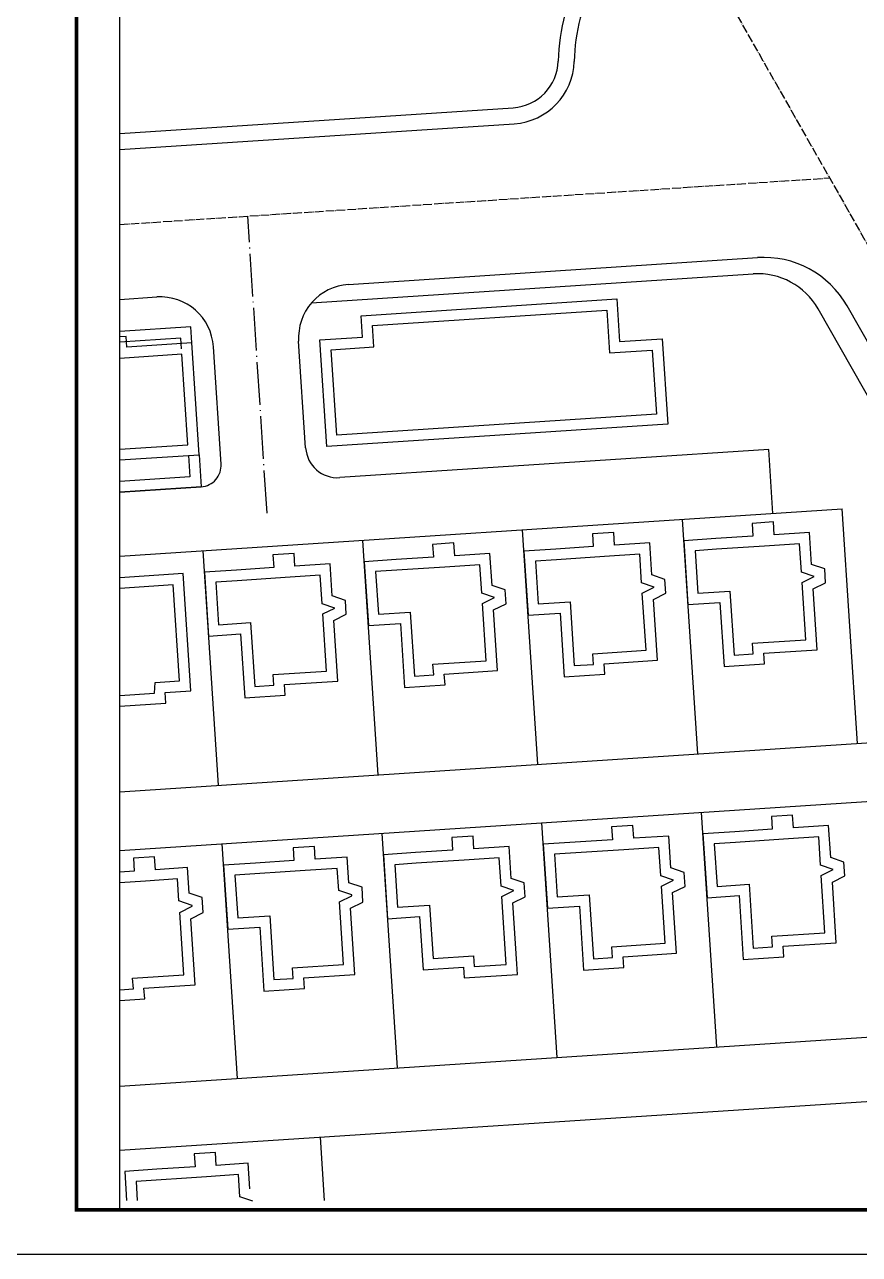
# Model space of a CAD drawing. Extents: x 1035948 to 1665131, y -158296 to 142149.
# Drawn here: x 1251304 to 1345155, y -158296 to -20117 of the extents above; entities that cross this region are included whole.
import ezdxf

# ---------------------------------------------------------------- set-up
doc = ezdxf.new("R2010")
doc.units = 0
doc.header["$LTSCALE"] = 200
doc.header["$MEASUREMENT"] = 0
doc.linetypes.add('ACAD_ISO04W100', pattern=[30.5, 24, -3, 0.5, -3])
doc.layers.get('0').update_dxf_attribs({"linetype": 'CONTINUOUS'})
for name, color, linetype in [('CH1', 7, 'CONTINUOUS'), ('DL', 21, 'CONTINUOUS'), ('GHJZ', 7, 'CONTINUOUS'), ('X1', 3, 'CONTINUOUS'), ('ZXX', 6, 'ACAD_ISO04W100')]:
    doc.layers.add(name, color=color, linetype=linetype)

msp = doc.modelspace()

# ---------------------------------------------------------------- linework, layer by layer
msp.add_lwpolyline([(1262027.16905, 133703.72674), (1536194.78498, 133703.72674), (1536194.78498, -153296.27326), (1262027.16905, -153296.27326)], close=True)
at = {"layer": 'CH1'}
msp.add_lwpolyline([(1262027.16905, 133703.72674), (1536194.78498, 133703.72674), (1536194.78498, -153296.27326), (1262027.16905, -153296.27326)], close=True, dxfattribs=at)
at = {"layer": 'DL'}
for p, q in [((1262027.16905, -32354.41812), (1306241.66032, -29456.21749)), ((1262027.16905, -34158.28094), (1306359.39525, -31252.36294)), ((1287709.56802, -49310.88709), (1333680.53718, -46297.55169)), ((1283551.62155, -51387.29773), (1333217.03229, -48131.79664)), ((1262027.16905, -50994.33392), (1266155.82259, -50723.70621)), ((1369998.10937, -103882.51701), (1340506.41709, -52057.31628)), ((1372605.49403, -102398.7565), (1343773.53151, -51732.88659)), ((1269983.60139, -54080.51787), (1262027.16905, -54602.04146)), ((1270140.57832, -56475.37867), (1269983.60139, -54080.51787)), ((1268864.65945, -55356.43673), (1262027.16905, -55804.61657)), ((1268943.14792, -56553.86714), (1268864.65945, -55356.43673)), ((1273398.81332, -69490.14128), (1272535.42386, -56318.40797)), ((1282899.76578, -67664.79138), (1282114.86627, -55690.48836)), ((1334958.61538, -67860.12921), (1286727.52654, -71021.61243)), ((1335429.55508, -75044.71102), (1334958.61538, -67860.12921)), ((1262027.16905, -72640.68775), (1271160.93262, -72041.98179)), ((1262027.16905, -79856.13902), (1343212.85205, -74534.52634)), ((1344939.63097, -100877.99298), (1343212.85205, -74534.52634)), ((1326978.17644, -102055.34225), (1325251.39752, -75711.87561)), ((1309016.72191, -103232.69151), (1307289.94299, -76889.22487)), ((1291055.26739, -104410.04078), (1289328.48847, -78066.57414)), ((1273093.81286, -105587.39004), (1271367.03394, -79243.9234)), ((1262027.16905, -106312.79371), (1355117.78853, -100210.8284)), ((1262027.16905, -112926.95738), (1363332.78022, -106286.51038)), ((1329136.65009, -134984.67554), (1327409.87117, -108641.20891)), ((1311175.19557, -136162.02481), (1309448.41665, -109818.55817)), ((1293213.74104, -137339.37407), (1291486.96212, -110995.90744)), ((1275252.28651, -138516.72334), (1273525.50759, -112173.2567)), ((1262027.16905, -139383.61206), (1374577.99922, -132006.05603)), ((1262027.16905, -146599.06334), (1378393.377, -138971.41441)), ((1285024.03923, -152235.67917), (1284557.76107, -145122.21323))]:
    msp.add_line(p, q, dxfattribs=at)
for centre, radius, start, end in [((1334678.31872, -24831.83474), 23400, 152.4396777707, 178.4797852802), ((1334678.31872, -24831.83474), 21600, 152.4396777707, 178.4797852802), ((1305888.45554, -24067.78113), 5400, 273.7502964661, 358.4797852802), ((1305888.45554, -24067.78113), 7200, 273.7502964661, 358.4797852802), ((1334386.94674, -57074.42441), 10800, 29.6425094756, 93.7502964661), ((1333727.21697, -55915.0936), 7800, 29.6425094756, 93.7502964661), ((1288102.01778, -55298.0386), 6000, 93.7502964661, 183.7502964679), ((1266548.27235, -56710.85772), 6000, 3.7502964682, 93.7502964661), ((1286492.05668, -67429.32152), 3600, 183.7502964679, 273.7502964661), ((1271003.95271, -69647.12119), 2400, 273.7502964661, 3.7502964682)]:
    msp.add_arc(centre, radius, start, end, dxfattribs=at)
at = {"layer": 'GHJZ'}
for p, q in [((1289142.46804, -52824.68806), (1317880.79528, -50940.92923)), ((1317880.79528, -50940.92923), (1318194.75509, -55730.65044)), ((1290418.38829, -53943.62841), (1316761.85493, -52216.84949)), ((1316761.85493, -52216.84949), (1317075.81474, -57006.57069)), ((1289299.44794, -55219.54866), (1289142.46804, -52824.68806)), ((1262718.51975, -55158.01751), (1262027.16905, -55203.33376)), ((1262797.00822, -56355.44791), (1262718.51975, -55158.01751)), ((1284509.72687, -55533.50846), (1289299.44794, -55219.54866)), ((1290575.36819, -56338.48901), (1290418.38829, -53943.62841)), ((1270101.33388, -55876.67169), (1262797.00822, -56355.44791)), ((1270925.46276, -68449.69089), (1270101.33388, -55876.67169)), ((1285294.62638, -67507.81147), (1284509.72687, -55533.50846)), ((1285785.64713, -56652.44881), (1290575.36819, -56338.48901)), ((1286413.56673, -66231.89122), (1285785.64713, -56652.44881)), ((1318194.75509, -55730.65044), (1322984.47629, -55416.69064)), ((1322984.47629, -55416.69064), (1323612.3959, -64996.13305)), ((1268982.39194, -57152.59056), (1262027.16905, -57631.36678)), ((1269649.5439, -67330.74895), (1268982.39194, -57152.59056)), ((1317075.81474, -57006.57069), (1321865.53594, -56692.61089)), ((1321865.53594, -56692.61089), (1322336.47565, -63877.1927)), ((1322336.47565, -63877.1927), (1286413.56673, -66231.89122)), ((1323612.3959, -64996.13305), (1285294.62638, -67507.81147)), ((1262027.16905, -67830.37431), (1269649.5439, -67330.74895)), ((1262027.16905, -69032.94939), (1270925.46276, -68449.69089)), ((1269728.03246, -68528.18084), (1269885.01226, -70923.03995)), ((1270925.46276, -68449.69089), (1271160.93262, -72041.98179)), ((1269885.01226, -70923.03995), (1262027.16905, -71438.10125)), ((1271160.93262, -72041.98179), (1262027.16905, -72640.67636)), ((1317530.89252, -77180.00453), (1315136.03191, -77336.98443)), ((1315136.03191, -77336.98443), (1315230.21986, -78773.90079)), ((1317625.08046, -78616.92089), (1317530.89252, -77180.00453)), ((1335492.34704, -76002.65527), (1333097.48644, -76159.63517)), ((1333097.48644, -76159.63517), (1333191.67438, -77596.55153)), ((1335586.53499, -77439.57163), (1335492.34704, -76002.65527)), ((1339538.05498, -77180.55479), (1335586.53499, -77439.57163)), ((1339773.52483, -80772.84569), (1339538.05498, -77180.55479)), ((1299569.43799, -78357.35379), (1297174.57739, -78514.3337)), ((1297174.57739, -78514.3337), (1297268.76533, -79951.25006)), ((1299663.62593, -79794.27016), (1299569.43799, -78357.35379)), ((1321576.60046, -78357.90405), (1317625.08046, -78616.92089)), ((1321812.07031, -81950.19496), (1321576.60046, -78357.90405)), ((1329000.66833, -77871.26636), (1325408.37742, -78106.73621)), ((1325408.37742, -78106.73621), (1325879.31713, -85291.31802)), ((1333191.67438, -77596.55153), (1329000.66833, -77871.26636)), ((1334467.59464, -78715.49188), (1329079.15828, -79068.69666)), ((1338419.11463, -78456.47504), (1334467.59464, -78715.49188)), ((1334467.59464, -78715.49188), (1334467.59464, -78715.49188)), ((1338628.42117, -81649.62251), (1338419.11463, -78456.47504)), ((1281607.98347, -79534.70306), (1279213.12286, -79691.68296)), ((1279213.12286, -79691.68296), (1279307.3108, -81128.59932)), ((1281702.17141, -80971.61942), (1281607.98347, -79534.70306)), ((1297268.76533, -79951.25006), (1293077.75927, -80225.96489)), ((1303615.14593, -79535.25332), (1299663.62593, -79794.27016)), ((1303850.61578, -83127.54422), (1303615.14593, -79535.25332)), ((1311039.2138, -79048.61562), (1307446.92289, -79284.08548)), ((1307446.92289, -79284.08548), (1307917.8626, -86468.66729)), ((1315230.21986, -78773.90079), (1311039.2138, -79048.61562)), ((1316506.14011, -79892.84114), (1311117.70375, -80246.04592)), ((1320457.6601, -79633.82431), (1316506.14011, -79892.84114)), ((1316506.14011, -79892.84114), (1316506.14011, -79892.84114)), ((1320666.96664, -82826.97178), (1320457.6601, -79633.82431)), ((1329079.15828, -79068.69666), (1326684.29767, -79225.67656)), ((1326684.29767, -79225.67656), (1326998.25748, -84015.39777)), ((1275116.30475, -81403.31415), (1271524.01384, -81638.78401)), ((1279307.3108, -81128.59932), (1275116.30475, -81403.31415)), ((1285653.6914, -80712.60258), (1281702.17141, -80971.61942)), ((1285889.16126, -84304.89349), (1285653.6914, -80712.60258)), ((1293077.75927, -80225.96489), (1289485.46837, -80461.43474)), ((1289485.46837, -80461.43474), (1289956.40807, -87646.01655)), ((1293156.24922, -81423.39519), (1290761.38862, -81580.37509)), ((1298544.68558, -81070.19041), (1293156.24922, -81423.39519)), ((1302496.20558, -80811.17357), (1298544.68558, -81070.19041)), ((1298544.68558, -81070.19041), (1298544.68558, -81070.19041)), ((1302705.51211, -84004.32104), (1302496.20558, -80811.17357)), ((1311117.70375, -80246.04592), (1308722.84315, -80403.02583)), ((1308722.84315, -80403.02583), (1309036.80295, -85192.74703)), ((1341249.68617, -81277.3729), (1339773.52483, -80772.84569)), ((1341351.72311, -82834.0323), (1341249.68617, -81277.3729)), ((1269129.15324, -81795.76391), (1262027.16905, -82261.28945)), ((1269992.5427, -94967.49723), (1269129.15324, -81795.76391)), ((1271524.01384, -81638.78401), (1271994.95355, -88823.36582)), ((1275194.7947, -82600.74445), (1272799.93409, -82757.72436)), ((1272799.93409, -82757.72436), (1273113.8939, -87547.44556)), ((1280583.23106, -82247.53967), (1275194.7947, -82600.74445)), ((1284534.75105, -81988.52284), (1280583.23106, -82247.53967)), ((1280583.23106, -82247.53967), (1280583.23106, -82247.53967)), ((1284744.05759, -85181.67031), (1284534.75105, -81988.52284)), ((1290761.38862, -81580.37509), (1291075.34842, -86370.0963)), ((1322093.9226, -83314.68141), (1320666.96664, -82826.97178)), ((1323288.23165, -82454.72217), (1321812.07031, -81950.19496)), ((1323390.26858, -84011.38156), (1323288.23165, -82454.72217)), ((1340055.37713, -82137.33215), (1338628.42117, -81649.62251)), ((1338704.29479, -82807.13847), (1340055.37713, -82137.33215)), ((1339125.52419, -89233.34776), (1338704.29479, -82807.13847)), ((1339954.05172, -83526.93539), (1341351.72311, -82834.0323)), ((1268010.21289, -83071.68416), (1262027.16905, -83463.86466)), ((1268716.62245, -93848.55688), (1268010.21289, -83071.68416)), ((1304132.46807, -84492.03068), (1302705.51211, -84004.32104)), ((1305326.77712, -83632.07143), (1303850.61578, -83127.54422)), ((1305428.81406, -85188.73083), (1305326.77712, -83632.07143)), ((1320742.84026, -83984.48774), (1322093.9226, -83314.68141)), ((1321164.06966, -90410.69702), (1320742.84026, -83984.48774)), ((1321992.5972, -84704.28465), (1323390.26858, -84011.38156)), ((1326998.25748, -84015.39777), (1330590.54838, -83779.92792)), ((1330590.54838, -83779.92792), (1331061.48809, -90964.50973)), ((1340401.44444, -90352.28811), (1339954.05172, -83526.93539)), ((1286171.01355, -85669.37994), (1284744.05759, -85181.67031)), ((1284819.93121, -86339.18627), (1286171.01355, -85669.37994)), ((1287365.32259, -84809.4207), (1285889.16126, -84304.89349)), ((1287467.35953, -86366.08009), (1287365.32259, -84809.4207)), ((1302781.38573, -85161.837), (1304132.46807, -84492.03068)), ((1303202.61514, -91588.04629), (1302781.38573, -85161.837)), ((1304031.14267, -85881.63392), (1305428.81406, -85188.73083)), ((1309036.80295, -85192.74703), (1312629.09386, -84957.27718)), ((1312629.09386, -84957.27718), (1313100.03356, -92141.85899)), ((1322439.98992, -91529.63737), (1321992.5972, -84704.28465)), ((1325879.31713, -85291.31802), (1329471.60803, -85055.84817)), ((1329471.60803, -85055.84817), (1329942.54774, -92240.42998)), ((1285241.16061, -92765.39555), (1284819.93121, -86339.18627)), ((1286069.68814, -87058.98318), (1287467.35953, -86366.08009)), ((1291075.34842, -86370.0963), (1294667.63933, -86134.62645)), ((1294667.63933, -86134.62645), (1295138.57904, -93319.20826)), ((1304478.53539, -92706.98664), (1304031.14267, -85881.63392)), ((1307917.8626, -86468.66729), (1311510.15351, -86233.19743)), ((1311510.15351, -86233.19743), (1311981.09321, -93417.77924)), ((1273113.8939, -87547.44556), (1276706.1848, -87311.97571)), ((1276706.1848, -87311.97571), (1277177.12451, -94496.55752)), ((1286517.08086, -93884.3359), (1286069.68814, -87058.98318)), ((1289956.40807, -87646.01655), (1293548.69898, -87410.5467)), ((1293548.69898, -87410.5467), (1294019.63869, -94595.12851)), ((1271994.95355, -88823.36582), (1275587.24445, -88587.89596)), ((1275587.24445, -88587.89596), (1276058.18416, -95772.47777)), ((1333138.37268, -89625.79751), (1339125.52419, -89233.34776)), ((1333216.86263, -90823.22781), (1333138.37268, -89625.79751)), ((1315176.91815, -90803.14678), (1321164.06966, -90410.69702)), ((1315255.40811, -92000.57708), (1315176.91815, -90803.14678)), ((1331061.48809, -90964.50973), (1333216.86263, -90823.22781)), ((1334414.29293, -90744.73786), (1340401.44444, -90352.28811)), ((1334492.78289, -91942.16817), (1334414.29293, -90744.73786)), ((1297215.46363, -91980.49604), (1303202.61514, -91588.04629)), ((1297293.95358, -93177.92634), (1297215.46363, -91980.49604)), ((1313100.03356, -92141.85899), (1315255.40811, -92000.57708)), ((1316452.83841, -91922.08713), (1322439.98992, -91529.63737)), ((1316531.32836, -93119.51743), (1316452.83841, -91922.08713)), ((1329942.54774, -92240.42998), (1334492.78289, -91942.16817)), ((1265998.14288, -94026.74957), (1268716.62245, -93848.55688)), ((1279254.0091, -93157.84531), (1285241.16061, -92765.39555)), ((1279332.49905, -94355.27561), (1279254.0091, -93157.84531)), ((1280529.92935, -94276.78566), (1286517.08086, -93884.3359)), ((1295138.57904, -93319.20826), (1297293.95358, -93177.92634)), ((1298491.38388, -93099.43639), (1304478.53539, -92706.98664)), ((1298569.87383, -94296.86669), (1298491.38388, -93099.43639)), ((1311981.09321, -93417.77924), (1316531.32836, -93119.51743)), ((1262027.16905, -95489.61679), (1265921.27967, -95234.36306)), ((1265921.27967, -95234.36306), (1265998.14288, -94026.74957)), ((1267118.70997, -95155.87311), (1269992.5427, -94967.49723)), ((1267197.19993, -96353.30341), (1267118.70997, -95155.87311)), ((1277177.12451, -94496.55752), (1279332.49905, -94355.27561)), ((1280608.41931, -95474.21596), (1280529.92935, -94276.78566)), ((1294019.63869, -94595.12851), (1298569.87383, -94296.86669)), ((1262027.16905, -96692.192), (1267197.19993, -96353.30341)), ((1276058.18416, -95772.47777), (1280608.41931, -95474.21596)), ((1337650.8207, -108931.98856), (1335255.96009, -109088.96847)), ((1335255.96009, -109088.96847), (1335350.14804, -110525.88483)), ((1337745.00864, -110368.90493), (1337650.8207, -108931.98856)), ((1319689.36617, -110109.33783), (1317294.50557, -110266.31773)), ((1317294.50557, -110266.31773), (1317388.69351, -111703.23409)), ((1319783.55411, -111546.25419), (1319689.36617, -110109.33783)), ((1335350.14804, -110525.88483), (1331159.14198, -110800.59966)), ((1341696.52863, -110109.88809), (1337745.00864, -110368.90493)), ((1341931.99849, -113702.17899), (1341696.52863, -110109.88809)), ((1301727.91164, -111286.68709), (1299333.05104, -111443.667)), ((1299333.05104, -111443.667), (1299427.23898, -112880.58336)), ((1301822.09959, -112723.60346), (1301727.91164, -111286.68709)), ((1317388.69351, -111703.23409), (1313197.68745, -111977.94892)), ((1323735.07411, -111287.23735), (1319783.55411, -111546.25419)), ((1323970.54396, -114879.52826), (1323735.07411, -111287.23735)), ((1331159.14198, -110800.59966), (1327566.85107, -111036.06951)), ((1327566.85107, -111036.06951), (1328037.79078, -118220.65132)), ((1336626.06829, -111644.82518), (1331237.63193, -111998.02996)), ((1340577.58828, -111385.80834), (1336626.06829, -111644.82518)), ((1336626.06829, -111644.82518), (1336626.06829, -111644.82518)), ((1340786.89482, -114578.95581), (1340577.58828, -111385.80834)), ((1283886.20015, -112456.18736), (1281491.33954, -112613.16727)), ((1281491.33954, -112613.16727), (1281585.52749, -114050.08363)), ((1283980.38809, -113893.10373), (1283886.20015, -112456.18736)), ((1295236.23293, -113155.29819), (1291643.94202, -113390.76804)), ((1299427.23898, -112880.58336), (1295236.23293, -113155.29819)), ((1305773.61958, -112464.58662), (1301822.09959, -112723.60346)), ((1306009.08943, -116056.87752), (1305773.61958, -112464.58662)), ((1313197.68745, -111977.94892), (1309605.39655, -112213.41877)), ((1309605.39655, -112213.41877), (1310076.33625, -119398.00058)), ((1313276.1774, -113175.37922), (1310881.3168, -113332.35912)), ((1318664.61376, -112822.17444), (1313276.1774, -113175.37922)), ((1322616.13376, -112563.15761), (1318664.61376, -112822.17444)), ((1318664.61376, -112822.17444), (1318664.61376, -112822.17444)), ((1322825.44029, -115756.30508), (1322616.13376, -112563.15761)), ((1331237.63193, -111998.02996), (1328842.77133, -112155.00986)), ((1328842.77133, -112155.00986), (1329156.73113, -116944.73107)), ((1265924.74562, -113633.53663), (1263529.88502, -113790.51653)), ((1263529.88502, -113790.51653), (1263624.07296, -115227.43289)), ((1266018.93356, -115070.45299), (1265924.74562, -113633.53663)), ((1277274.7784, -114332.64745), (1273682.48749, -114568.1173)), ((1273682.48749, -114568.1173), (1274153.4272, -121752.69911)), ((1281585.52749, -114050.08363), (1277274.7784, -114332.64745)), ((1287572.67899, -113657.63387), (1283980.38809, -113893.10373)), ((1287761.05488, -116531.4666), (1287572.67899, -113657.63387)), ((1291643.94202, -113390.76804), (1292114.88173, -120575.34985)), ((1295314.72288, -114352.72849), (1292919.86227, -114509.70839)), ((1292919.86227, -114509.70839), (1293233.82208, -119299.4296)), ((1300703.15923, -113999.52371), (1295314.72288, -114352.72849)), ((1304654.67923, -113740.50687), (1300703.15923, -113999.52371)), ((1300703.15923, -113999.52371), (1300703.15923, -113999.52371)), ((1304863.98577, -116933.65434), (1304654.67923, -113740.50687)), ((1310881.3168, -113332.35912), (1311195.2766, -118122.08033)), ((1342213.85078, -115066.66545), (1340786.89482, -114578.95581)), ((1343408.15983, -114206.7062), (1341931.99849, -113702.17899)), ((1343510.19676, -115763.36559), (1343408.15983, -114206.7062)), ((1263624.07296, -115227.43289), (1262027.16905, -115332.1078)), ((1269611.22447, -114834.98314), (1266018.93356, -115070.45299)), ((1269799.60035, -117708.81586), (1269611.22447, -114834.98314)), ((1282861.44774, -115169.02398), (1274958.40775, -115687.05765)), ((1274958.40775, -115687.05765), (1275272.36755, -120476.77886)), ((1286453.73864, -114933.55413), (1282861.44774, -115169.02398)), ((1282861.44774, -115169.02398), (1282861.44774, -115169.02398)), ((1286615.95121, -117408.24342), (1286453.73864, -114933.55413)), ((1307485.25077, -116561.40473), (1306009.08943, -116056.87752)), ((1324252.39625, -116244.01471), (1322825.44029, -115756.30508)), ((1325446.7053, -115384.05547), (1323970.54396, -114879.52826)), ((1325548.74223, -116940.71486), (1325446.7053, -115384.05547)), ((1340862.76844, -115736.47177), (1342213.85078, -115066.66545)), ((1341283.99784, -122162.68106), (1340862.76844, -115736.47177)), ((1342112.52537, -116456.26869), (1343510.19676, -115763.36559)), ((1264899.99321, -116346.37324), (1262027.16905, -116534.68302)), ((1268492.28412, -116110.90339), (1264899.99321, -116346.37324)), ((1264899.99321, -116346.37324), (1264899.99321, -116346.37324)), ((1268654.49668, -118585.59268), (1268492.28412, -116110.90339)), ((1288092.11255, -117912.77063), (1286615.95121, -117408.24342)), ((1289237.21621, -117035.99381), (1287761.05488, -116531.4666)), ((1289347.10215, -118712.39623), (1289237.21621, -117035.99381)), ((1306290.94173, -117421.36398), (1304863.98577, -116933.65434)), ((1304939.85939, -118091.1703), (1306290.94173, -117421.36398)), ((1307587.28771, -118118.06412), (1307485.25077, -116561.40473)), ((1322901.31391, -116913.82103), (1324252.39625, -116244.01471)), ((1323322.54332, -123340.03032), (1322901.31391, -116913.82103)), ((1324151.07085, -117633.61795), (1325548.74223, -116940.71486)), ((1329156.73113, -116944.73107), (1332749.02204, -116709.26121)), ((1332749.02204, -116709.26121), (1333219.96174, -123893.84302)), ((1342559.9181, -123281.62141), (1342112.52537, -116456.26869)), ((1270130.65802, -119090.11989), (1268654.49668, -118585.59268)), ((1271275.76169, -118213.34307), (1269799.60035, -117708.81586)), ((1271385.64762, -119889.74549), (1271275.76169, -118213.34307)), ((1286699.67382, -118685.5024), (1288097.34521, -117992.59931)), ((1287160.1482, -125710.42684), (1286699.67382, -118685.5024)), ((1287949.43076, -119405.29932), (1289347.10215, -118712.39623)), ((1288097.34521, -117992.59931), (1288092.11255, -117912.77063)), ((1305439.57874, -125714.80989), (1304939.85939, -118091.1703)), ((1306189.61632, -118810.96722), (1307587.28771, -118118.06412)), ((1306637.00904, -125636.31994), (1306189.61632, -118810.96722)), ((1311195.2766, -118122.08033), (1314787.56751, -117886.61048)), ((1314787.56751, -117886.61048), (1315258.50722, -125071.19229)), ((1324598.46357, -124458.97067), (1324151.07085, -117633.61795)), ((1328037.79078, -118220.65132), (1331630.08168, -117985.18147)), ((1331630.08168, -117985.18147), (1332101.02139, -125169.76328)), ((1268738.2193, -119862.85167), (1270135.89068, -119169.94858)), ((1269198.69368, -126887.77611), (1268738.2193, -119862.85167)), ((1269987.97623, -120582.64859), (1271385.64762, -119889.74549)), ((1270135.89068, -119169.94858), (1270130.65802, -119090.11989)), ((1288436.06846, -126829.36719), (1287949.43076, -119405.29932)), ((1293233.82208, -119299.4296), (1296826.11298, -119063.95974)), ((1296826.11298, -119063.95974), (1297218.56274, -125051.11125)), ((1310076.33625, -119398.00058), (1313668.62716, -119162.53073)), ((1313668.62716, -119162.53073), (1314139.56686, -126347.11254)), ((1270474.61393, -128006.71646), (1269987.97623, -120582.64859)), ((1274153.4272, -121752.69911), (1277745.71811, -121517.22926)), ((1275272.36755, -120476.77886), (1278864.65846, -120241.30901)), ((1277745.71811, -121517.22926), (1278216.65781, -128701.81107)), ((1278864.65846, -120241.30901), (1279335.59816, -127425.89082)), ((1292114.88173, -120575.34985), (1295707.17263, -120339.88)), ((1295707.17263, -120339.88), (1296099.62239, -126327.03151)), ((1335296.84633, -122555.13081), (1341283.99784, -122162.68106)), ((1335375.33628, -123752.56111), (1335296.84633, -122555.13081)), ((1317335.39181, -123732.48008), (1323322.54332, -123340.03032)), ((1317413.88176, -124929.91038), (1317335.39181, -123732.48008)), ((1333219.96174, -123893.84302), (1335375.33628, -123752.56111)), ((1336572.76659, -123674.07116), (1342559.9181, -123281.62141)), ((1336651.25654, -124871.50146), (1336572.76659, -123674.07116)), ((1281412.48275, -126087.17861), (1287160.1482, -125710.42684)), ((1297218.56274, -125051.11125), (1301768.79788, -124752.84944)), ((1301768.79788, -124752.84944), (1301847.28784, -125950.27974)), ((1301847.28784, -125950.27974), (1305439.57874, -125714.80989)), ((1306715.49899, -126833.75024), (1306637.00904, -125636.31994)), ((1315258.50722, -125071.19229), (1317413.88176, -124929.91038)), ((1318611.31206, -124851.42043), (1324598.46357, -124458.97067)), ((1318689.80201, -126048.85073), (1318611.31206, -124851.42043)), ((1332101.02139, -125169.76328), (1336651.25654, -124871.50146)), ((1263451.02823, -127264.52787), (1269198.69368, -126887.77611)), ((1281490.97271, -127284.60891), (1281412.48275, -126087.17861)), ((1282688.40301, -127206.11896), (1288436.06846, -126829.36719)), ((1296099.62239, -126327.03151), (1300649.85753, -126028.76969)), ((1300649.85753, -126028.76969), (1300728.34748, -127226.19999)), ((1300728.34748, -127226.19999), (1306715.49899, -126833.75024)), ((1314139.56686, -126347.11254), (1318689.80201, -126048.85073)), ((1262027.16905, -128560.43514), (1263529.51818, -128461.95817)), ((1263529.51818, -128461.95817), (1263451.02823, -127264.52787)), ((1264726.94848, -128383.46822), (1270474.61393, -128006.71646)), ((1264805.43843, -129580.89852), (1264726.94848, -128383.46822)), ((1278216.65781, -128701.81107), (1282766.89296, -128403.54926)), ((1279335.59816, -127425.89082), (1281490.97271, -127284.60891)), ((1282766.89296, -128403.54926), (1282688.40301, -127206.11896)), ((1262027.16905, -129763.01036), (1264805.43843, -129580.89852)), ((1272765.99305, -146857.20799), (1270371.13244, -147014.18789)), ((1270371.13244, -147014.18789), (1270465.32038, -148451.10425)), ((1272860.18099, -148294.12435), (1272765.99305, -146857.20799)), ((1266154.5713, -148733.66808), (1262562.28039, -148969.13793)), ((1262562.28039, -148969.13793), (1262776.39779, -152235.67917)), ((1270465.32038, -148451.10425), (1266154.5713, -148733.66808)), ((1276452.47189, -148058.6545), (1272860.18099, -148294.12435)), ((1276640.84777, -150932.48722), (1276452.47189, -148058.6545)), ((1271741.24064, -149570.04461), (1263838.20064, -150088.07828)), ((1263838.20064, -150088.07828), (1263978.973, -152235.67917)), ((1275333.53154, -149334.57475), (1271741.24064, -149570.04461)), ((1271741.24064, -149570.04461), (1271741.24064, -149570.04461)), ((1275495.74411, -151809.26404), (1275333.53154, -149334.57475)), ((1276971.90544, -152313.79125), (1275495.74411, -151809.26404))]:
    msp.add_line(p, q, dxfattribs=at)
at = {"layer": 'X1'}
msp.add_lwpolyline([(1244631.48832, 138703.72674), (1665131.48832, 138703.72674), (1665131.48832, -158296.27326), (1244631.48832, -158296.27326)], close=True, dxfattribs=at)
at = {"layer": 'X1', "const_width": 400}
msp.add_lwpolyline([(1257131.48832, 133703.72674), (1257131.48832, -153296.27326), (1660131.48832, -153296.27326), (1660131.48832, 133703.72674), (1257131.48832, 133703.72674)], dxfattribs=at)
at = {"layer": 'ZXX', "ltscale": 0.2}
for p, q in [((1262027.16905, 102836.67539), (1375152.36795, -95956.12646)), ((1262027.16905, -42576.30743), (1341800.36915, -37347.2811))]:
    msp.add_line(p, q, dxfattribs=at)
at = {"layer": 'ZXX'}
msp.add_line((1278570.33587, -75000.88261), (1276383.26565, -41635.28454), dxfattribs=at)

doc.saveas('drawing.dxf')
